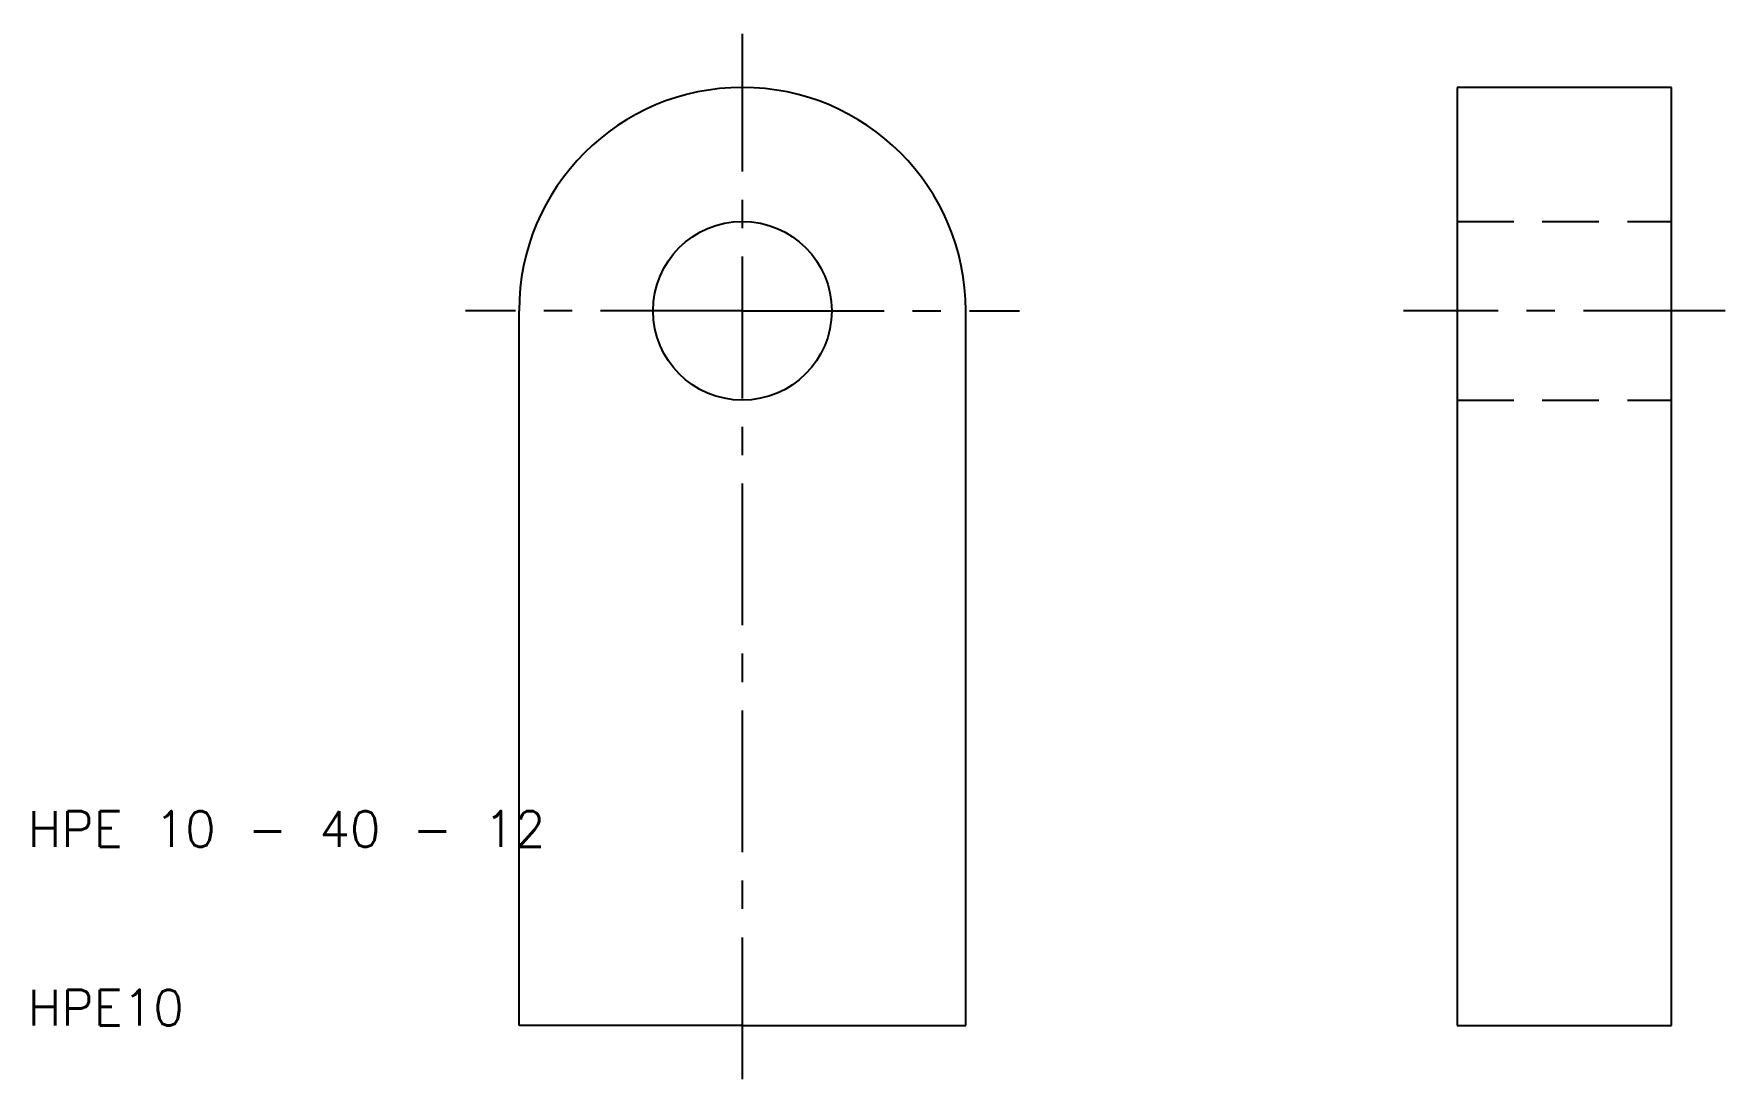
# Model space of a CAD drawing. Extents: x 10.3 to 105, y 7 to 65.5.
import ezdxf

# ---------------------------------------------------------------- set-up
doc = ezdxf.new("R2010")
doc.units = 0
doc.header["$LTSCALE"] = 0.25
doc.linetypes.add('CENTER', pattern=[50.8, 31.75, -6.35, 6.35, -6.35])
doc.linetypes.add('DASHED', pattern=[19.05, 12.7, -6.35])
doc.layers.get('0').update_dxf_attribs({"linetype": 'CONTINUOUS'})
doc.layers.add('CENTER', color=1, linetype='CENTER')
doc.styles.get("Standard").update_dxf_attribs({"font": 'txt.shx', "bigfont": 'extfont.shx'})

msp = doc.modelspace()

# ---------------------------------------------------------------- linework, layer by layer
for p, q in [((90, 62.5), (90, 10)), ((102, 62.5), (90, 62.5)), ((102, 10), (102, 62.5)), ((37.5, 10), (37.5, 50)), ((62.5, 10), (62.5, 50)), ((50, 10), (37.5, 10)), ((50, 10), (62.5, 10)), ((90, 10), (102, 10))]:
    msp.add_line(p, q)
at = {"color": 3, "linetype": 'DASHED'}
for p, q in [((90, 55), (102, 55)), ((90, 45), (102, 45))]:
    msp.add_line(p, q, dxfattribs=at)
msp.add_circle((50, 50), 5)
msp.add_arc((50, 50), 12.5, 0, 180)
at = {"layer": 'CENTER', "color": 1, "linetype": 'CENTER'}
for p, q in [((50, 7), (50, 65.5)), ((50, 50), (34.5, 50)), ((50, 50), (65.5, 50)), ((105, 50), (87, 50))]:
    msp.add_line(p, q, dxfattribs=at)

# ---------------------------------------------------------------- texts
for s, p in [('HPE 10 - 40 - 12', (10, 20)), ('HPE10', (10, 10))]:
    msp.add_text(s, height=2).set_placement(p)

doc.saveas('drawing.dxf')
